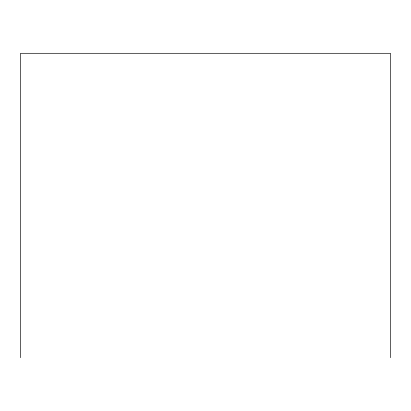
<?xml version="1.0" encoding="UTF-8"?>
<svg xmlns="http://www.w3.org/2000/svg" width="411" height="411" viewBox="0 0 411 411"><rect width="100%" height="100%" fill="white"/><g stroke="black" fill="none" stroke-linecap="round" stroke-linejoin="round"><path stroke-width="0.62" d="M390.45 357.698L390.45 53.302L20.55 53.302L20.55 357.698"/></g></svg>
